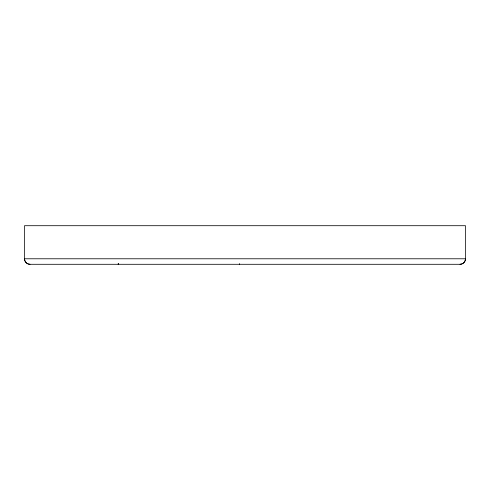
<?xml version="1.0" encoding="UTF-8"?>
<svg xmlns="http://www.w3.org/2000/svg" width="490" height="490" viewBox="0 0 490 490"><rect width="100%" height="100%" fill="white"/><g stroke="black" fill="none" stroke-linecap="round" stroke-linejoin="round"><path stroke-width="0.73" d="M459.988 264.294C462.934 264.367 465.574 261.727 465.5 258.781L465.5 225.706L24.5 225.706L24.5 258.781C24.427 261.727 27.066 264.367 30.013 264.294L459.988 264.294A5.513 5.513 0 0 0 465.5 258.781L24.5 258.781A5.513 5.513 0 0 0 30.013 264.294M239.488 263.608L239.488 264.294M118.335 263.608L118.335 264.294M118.213 263.608L118.213 264.294"/></g></svg>
